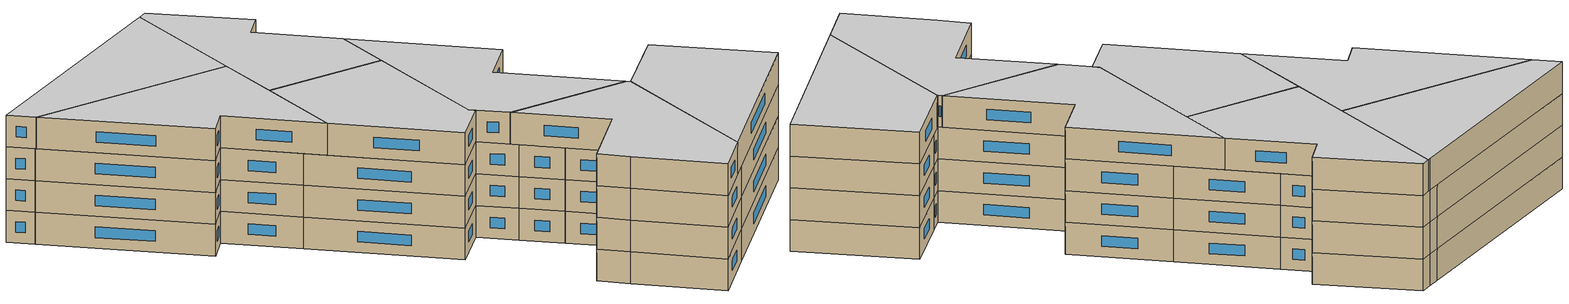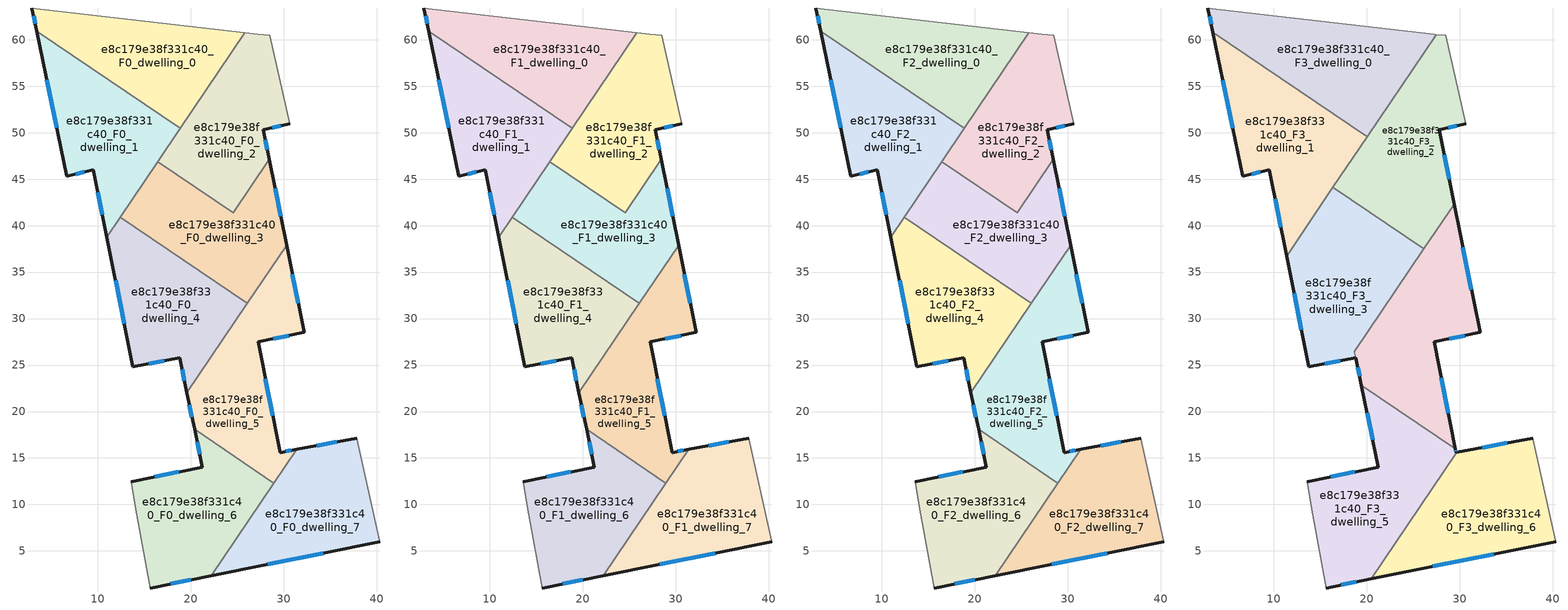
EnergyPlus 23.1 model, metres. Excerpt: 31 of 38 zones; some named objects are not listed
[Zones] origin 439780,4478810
e8c179e38f331c40_F0_dwelling_0
 floor ground (EU_floor_Construction): 25.8,60.75 18.85,50.47 3.41,60.9 2.89,63.41 z0
 wall outside (EU_wall_Construction): 2.89,63.41 3.41,60.9 z0:3
 wall to e8c179e38f331c40_F0_dwelling_1 (EU_wall_Construction): 3.41,60.9 18.85,50.47 z0:3
 wall adiabatic (EU_wall_Construction): 25.8,60.75 2.89,63.41 z0:3
 wall to e8c179e38f331c40_F0_dwelling_2 (EU_wall_Construction): 18.85,50.47 25.8,60.75 z0:3
 window (EU_Window_Construction): 3.07,62.57 3.24,61.74 z1:2
e8c179e38f331c40_F0_dwelling_1
 floor ground (EU_floor_Construction): 18.85,50.47 10.95,38.77 9.49,46 6.65,45.32 3.41,60.9 z0
 wall outside (EU_wall_Construction): 3.41,60.9 6.65,45.32 9.49,46 10.95,38.77 z0:3
 wall to e8c179e38f331c40_F0_dwelling_3 (EU_wall_Construction): 12.38,40.89 16.44,46.89 z0:3
 wall to e8c179e38f331c40_F0_dwelling_4 (EU_wall_Construction): 10.95,38.77 12.38,40.89 z0:3
 wall to e8c179e38f331c40_F0_dwelling_2 (EU_wall_Construction): 16.44,46.89 18.85,50.47 z0:3
 window (EU_Window_Construction): 7.6,45.55 8.54,45.77 / 4.5,55.69 5.57,50.53 / 9.98,43.58 10.46,41.19 z1:2
e8c179e38f331c40_F0_dwelling_2
 floor ground (EU_floor_Construction): 28.47,60.45 30.63,50.96 27.8,50.3 28.44,47.11 24.57,41.39 16.44,46.89 25.8,60.75 27.17,60.59 z0
 wall outside (EU_wall_Construction): 28.44,47.11 27.8,50.3 30.63,50.96 z0:3
 wall to e8c179e38f331c40_F0_dwelling_3 (EU_wall_Construction): 16.44,46.89 24.57,41.39 28.44,47.11 z0:3
 wall adiabatic (EU_wall_Construction): 30.63,50.96 28.47,60.45 27.17,60.59 25.8,60.75 z0:3
 window (EU_Window_Construction): 28.75,50.52 29.69,50.74 / 28.23,48.18 28.02,49.24 z1:2
e8c179e38f331c40_F0_dwelling_3
 floor ground (EU_floor_Construction): 28.44,47.11 30.29,37.9 26.06,31.65 12.38,40.89 16.44,46.89 24.57,41.39 z0
 wall outside (EU_wall_Construction): 30.29,37.9 28.44,47.11 z0:3
 wall to e8c179e38f331c40_F0_dwelling_4 (EU_wall_Construction): 12.38,40.89 26.06,31.65 z0:3
 wall to e8c179e38f331c40_F0_dwelling_5 (EU_wall_Construction): 26.06,31.65 30.29,37.9 z0:3
 window (EU_Window_Construction): 29.67,40.98 29.06,44.03 z1:2
e8c179e38f331c40_F0_dwelling_4
 floor ground (EU_floor_Construction): 26.06,31.65 19.57,22.04 18.79,25.79 13.77,24.79 10.95,38.77 12.38,40.89 z0
 wall outside (EU_wall_Construction): 10.95,38.77 13.77,24.79 18.79,25.79 19.57,22.04 z0:3
 wall to e8c179e38f331c40_F0_dwelling_5 (EU_wall_Construction): 19.57,22.04 26.06,31.65 z0:3
 window (EU_Window_Construction): 19.05,24.53 19.31,23.29 / 15.45,25.13 17.11,25.45 / 11.89,34.1 12.83,29.47 z1:2
e8c179e38f331c40_F0_dwelling_5
 floor ground (EU_floor_Construction): 30.29,37.9 32.17,28.51 27.22,27.51 29.6,15.59 31.38,15.92 28.93,12.3 20.39,18.08 19.57,22.04 z0
 wall outside (EU_wall_Construction): 19.57,22.04 20.39,18.08 / 31.38,15.92 29.6,15.59 27.22,27.51 32.17,28.51 30.29,37.9 z0:3
 wall to e8c179e38f331c40_F0_dwelling_6 (EU_wall_Construction): 20.39,18.08 28.93,12.3 z0:3
 wall to e8c179e38f331c40_F0_dwelling_7 (EU_wall_Construction): 28.93,12.3 31.38,15.92 z0:3
 window (EU_Window_Construction): 19.84,20.72 20.11,19.4 / 31.54,31.65 30.92,34.76 / 28.88,27.84 30.52,28.17 / 28.8,19.57 28.02,23.52 / 30.78,15.81 30.19,15.7 z1:2
e8c179e38f331c40_F0_dwelling_6
 floor ground (EU_floor_Construction): 28.93,12.3 22.2,2.34 15.65,1.01 14.07,9.5 13.57,12.45 21.23,14.02 20.39,18.08 z0
 wall outside (EU_wall_Construction): 20.39,18.08 21.23,14.02 13.57,12.45 / 15.65,1.01 22.2,2.34 z0:3
 wall adiabatic (EU_wall_Construction): 13.57,12.45 14.07,9.5 15.65,1.01 z0:3
 wall to e8c179e38f331c40_F0_dwelling_7 (EU_wall_Construction): 22.2,2.34 28.93,12.3 z0:3
 window (EU_Window_Construction): 18.67,13.5 16.13,12.98 / 20.67,16.72 20.95,15.38 / 17.84,1.45 20.01,1.89 z1:2
e8c179e38f331c40_F0_dwelling_7
 floor ground (EU_floor_Construction): 37.84,17.14 40.3,6 22.2,2.34 31.38,15.92 z0
 wall outside (EU_wall_Construction): 37.84,17.14 31.38,15.92 / 22.2,2.34 40.3,6 z0:3
 wall adiabatic (EU_wall_Construction): 40.3,6 37.84,17.14 z0:3
 window (EU_Window_Construction): 35.68,16.73 33.54,16.33 / 28.25,3.56 34.25,4.77 z1:2
e8c179e38f331c40_F1_dwelling_0
 floor to e8c179e38f331c40_F0_dwelling_0 (EU_floor_Construction): 25.8,60.75 18.85,50.47 3.41,60.9 2.89,63.41 z3
 wall outside (EU_wall_Construction): 2.89,63.41 3.41,60.9 z3:6
 wall to e8c179e38f331c40_F1_dwelling_1 (EU_wall_Construction): 3.41,60.9 18.85,50.47 z3:6
 wall adiabatic (EU_wall_Construction): 25.8,60.75 2.89,63.41 z3:6
 wall to e8c179e38f331c40_F1_dwelling_2 (EU_wall_Construction): 18.85,50.47 25.8,60.75 z3:6
 window (EU_Window_Construction): 3.07,62.57 3.24,61.74 z4:5
e8c179e38f331c40_F1_dwelling_1
 floor to e8c179e38f331c40_F0_dwelling_1 (EU_floor_Construction): 18.85,50.47 10.95,38.77 9.49,46 6.65,45.32 3.41,60.9 z3
 wall outside (EU_wall_Construction): 3.41,60.9 6.65,45.32 9.49,46 10.95,38.77 z3:6
 wall to e8c179e38f331c40_F1_dwelling_3 (EU_wall_Construction): 12.38,40.89 16.44,46.89 z3:6
 wall to e8c179e38f331c40_F1_dwelling_4 (EU_wall_Construction): 10.95,38.77 12.38,40.89 z3:6
 wall to e8c179e38f331c40_F1_dwelling_2 (EU_wall_Construction): 16.44,46.89 18.85,50.47 z3:6
 window (EU_Window_Construction): 7.6,45.55 8.54,45.77 / 4.5,55.69 5.57,50.53 / 9.98,43.58 10.46,41.19 z4:5
e8c179e38f331c40_F1_dwelling_2
 floor to e8c179e38f331c40_F0_dwelling_2 (EU_floor_Construction): 28.47,60.45 30.63,50.96 27.8,50.3 28.44,47.11 24.57,41.39 16.44,46.89 25.8,60.75 27.17,60.59 z3
 wall outside (EU_wall_Construction): 28.44,47.11 27.8,50.3 30.63,50.96 z3:6
 wall to e8c179e38f331c40_F1_dwelling_3 (EU_wall_Construction): 16.44,46.89 24.57,41.39 28.44,47.11 z3:6
 wall adiabatic (EU_wall_Construction): 30.63,50.96 28.47,60.45 27.17,60.59 25.8,60.75 z3:6
 window (EU_Window_Construction): 28.75,50.52 29.69,50.74 / 28.23,48.18 28.02,49.24 z4:5
e8c179e38f331c40_F1_dwelling_3
 floor to e8c179e38f331c40_F0_dwelling_3 (EU_floor_Construction): 28.44,47.11 30.29,37.9 26.06,31.65 12.38,40.89 16.44,46.89 24.57,41.39 z3
 wall outside (EU_wall_Construction): 30.29,37.9 28.44,47.11 z3:6
 wall to e8c179e38f331c40_F1_dwelling_4 (EU_wall_Construction): 12.38,40.89 26.06,31.65 z3:6
 wall to e8c179e38f331c40_F1_dwelling_5 (EU_wall_Construction): 26.06,31.65 30.29,37.9 z3:6
 window (EU_Window_Construction): 29.67,40.98 29.06,44.03 z4:5
e8c179e38f331c40_F1_dwelling_4
 floor to e8c179e38f331c40_F0_dwelling_4 (EU_floor_Construction): 26.06,31.65 19.57,22.04 18.79,25.79 13.77,24.79 10.95,38.77 12.38,40.89 z3
 wall outside (EU_wall_Construction): 10.95,38.77 13.77,24.79 18.79,25.79 19.57,22.04 z3:6
 wall to e8c179e38f331c40_F1_dwelling_5 (EU_wall_Construction): 19.57,22.04 26.06,31.65 z3:6
 window (EU_Window_Construction): 19.05,24.53 19.31,23.29 / 15.45,25.13 17.11,25.45 / 11.89,34.1 12.83,29.47 z4:5
e8c179e38f331c40_F1_dwelling_5
 floor to e8c179e38f331c40_F0_dwelling_5 (EU_floor_Construction): 30.29,37.9 32.17,28.51 27.22,27.51 29.6,15.59 31.38,15.92 28.93,12.3 20.39,18.08 19.57,22.04 z3
 wall outside (EU_wall_Construction): 19.57,22.04 20.39,18.08 / 31.38,15.92 29.6,15.59 27.22,27.51 32.17,28.51 30.29,37.9 z3:6
 wall to e8c179e38f331c40_F1_dwelling_6 (EU_wall_Construction): 20.39,18.08 28.93,12.3 z3:6
 wall to e8c179e38f331c40_F1_dwelling_7 (EU_wall_Construction): 28.93,12.3 31.38,15.92 z3:6
 window (EU_Window_Construction): 19.84,20.72 20.11,19.4 / 31.54,31.65 30.92,34.76 / 28.88,27.84 30.52,28.17 / 28.8,19.57 28.02,23.52 / 30.78,15.81 30.19,15.7 z4:5
e8c179e38f331c40_F1_dwelling_6
 floor to e8c179e38f331c40_F0_dwelling_6 (EU_floor_Construction): 28.93,12.3 22.2,2.34 15.65,1.01 14.07,9.5 13.57,12.45 21.23,14.02 20.39,18.08 z3
 wall outside (EU_wall_Construction): 20.39,18.08 21.23,14.02 13.57,12.45 / 15.65,1.01 22.2,2.34 z3:6
 wall adiabatic (EU_wall_Construction): 13.57,12.45 14.07,9.5 15.65,1.01 z3:6
 wall to e8c179e38f331c40_F1_dwelling_7 (EU_wall_Construction): 22.2,2.34 28.93,12.3 z3:6
 window (EU_Window_Construction): 18.67,13.5 16.13,12.98 / 20.67,16.72 20.95,15.38 / 17.84,1.45 20.01,1.89 z4:5
e8c179e38f331c40_F1_dwelling_7
 floor to e8c179e38f331c40_F0_dwelling_7 (EU_floor_Construction): 37.84,17.14 40.3,6 22.2,2.34 31.38,15.92 z3
 wall outside (EU_wall_Construction): 37.84,17.14 31.38,15.92 / 22.2,2.34 40.3,6 z3:6
 wall adiabatic (EU_wall_Construction): 40.3,6 37.84,17.14 z3:6
 window (EU_Window_Construction): 35.68,16.73 33.54,16.33 / 28.25,3.56 34.25,4.77 z4:5
e8c179e38f331c40_F2_dwelling_0
 floor to e8c179e38f331c40_F1_dwelling_0 (EU_floor_Construction): 25.8,60.75 18.85,50.47 3.41,60.9 2.89,63.41 z6
 wall outside (EU_wall_Construction): 2.89,63.41 3.41,60.9 z6:9
 wall to e8c179e38f331c40_F2_dwelling_1 (EU_wall_Construction): 3.41,60.9 18.85,50.47 z6:9
 wall adiabatic (EU_wall_Construction): 25.8,60.75 2.89,63.41 z6:9
 wall to e8c179e38f331c40_F2_dwelling_2 (EU_wall_Construction): 18.85,50.47 25.8,60.75 z6:9
 window (EU_Window_Construction): 3.07,62.57 3.24,61.74 z7:8
e8c179e38f331c40_F2_dwelling_1
 floor to e8c179e38f331c40_F1_dwelling_1 (EU_floor_Construction): 18.85,50.47 10.95,38.77 9.49,46 6.65,45.32 3.41,60.9 z6
 wall outside (EU_wall_Construction): 3.41,60.9 6.65,45.32 9.49,46 10.95,38.77 z6:9
 wall to e8c179e38f331c40_F2_dwelling_3 (EU_wall_Construction): 12.38,40.89 16.44,46.89 z6:9
 wall to e8c179e38f331c40_F2_dwelling_4 (EU_wall_Construction): 10.95,38.77 12.38,40.89 z6:9
 wall to e8c179e38f331c40_F2_dwelling_2 (EU_wall_Construction): 16.44,46.89 18.85,50.47 z6:9
 window (EU_Window_Construction): 7.6,45.55 8.54,45.77 / 4.5,55.69 5.57,50.53 / 9.98,43.58 10.46,41.19 z7:8
e8c179e38f331c40_F2_dwelling_2
 floor to e8c179e38f331c40_F1_dwelling_2 (EU_floor_Construction): 28.47,60.45 30.63,50.96 27.8,50.3 28.44,47.11 24.57,41.39 16.44,46.89 25.8,60.75 27.17,60.59 z6
 wall outside (EU_wall_Construction): 28.44,47.11 27.8,50.3 30.63,50.96 z6:9
 wall to e8c179e38f331c40_F2_dwelling_3 (EU_wall_Construction): 16.44,46.89 24.57,41.39 28.44,47.11 z6:9
 wall adiabatic (EU_wall_Construction): 30.63,50.96 28.47,60.45 27.17,60.59 25.8,60.75 z6:9
 window (EU_Window_Construction): 28.75,50.52 29.69,50.74 / 28.23,48.18 28.02,49.24 z7:8
e8c179e38f331c40_F2_dwelling_3
 floor to e8c179e38f331c40_F1_dwelling_3 (EU_floor_Construction): 28.44,47.11 30.29,37.9 26.06,31.65 12.38,40.89 16.44,46.89 24.57,41.39 z6
 wall outside (EU_wall_Construction): 30.29,37.9 28.44,47.11 z6:9
 wall to e8c179e38f331c40_F2_dwelling_4 (EU_wall_Construction): 12.38,40.89 26.06,31.65 z6:9
 wall to e8c179e38f331c40_F2_dwelling_5 (EU_wall_Construction): 26.06,31.65 30.29,37.9 z6:9
 window (EU_Window_Construction): 29.67,40.98 29.06,44.03 z7:8
e8c179e38f331c40_F2_dwelling_4
 floor to e8c179e38f331c40_F1_dwelling_4 (EU_floor_Construction): 26.06,31.65 19.57,22.04 18.79,25.79 13.77,24.79 10.95,38.77 12.38,40.89 z6
 wall outside (EU_wall_Construction): 10.95,38.77 13.77,24.79 18.79,25.79 19.57,22.04 z6:9
 wall to e8c179e38f331c40_F2_dwelling_5 (EU_wall_Construction): 19.57,22.04 26.06,31.65 z6:9
 window (EU_Window_Construction): 19.05,24.53 19.31,23.29 / 15.45,25.13 17.11,25.45 / 11.89,34.1 12.83,29.47 z7:8
e8c179e38f331c40_F2_dwelling_5
 floor to e8c179e38f331c40_F1_dwelling_5 (EU_floor_Construction): 30.29,37.9 32.17,28.51 27.22,27.51 29.6,15.59 31.38,15.92 28.93,12.3 20.39,18.08 19.57,22.04 z6
 wall outside (EU_wall_Construction): 19.57,22.04 20.39,18.08 / 31.38,15.92 29.6,15.59 27.22,27.51 32.17,28.51 30.29,37.9 z6:9
 wall to e8c179e38f331c40_F2_dwelling_6 (EU_wall_Construction): 20.39,18.08 28.93,12.3 z6:9
 wall to e8c179e38f331c40_F2_dwelling_7 (EU_wall_Construction): 28.93,12.3 31.38,15.92 z6:9
 window (EU_Window_Construction): 19.84,20.72 20.11,19.4 / 31.54,31.65 30.92,34.76 / 28.88,27.84 30.52,28.17 / 28.8,19.57 28.02,23.52 / 30.78,15.81 30.19,15.7 z7:8
e8c179e38f331c40_F2_dwelling_6
 floor to e8c179e38f331c40_F1_dwelling_6 (EU_floor_Construction): 28.93,12.3 22.2,2.34 15.65,1.01 14.07,9.5 13.57,12.45 21.23,14.02 20.39,18.08 z6
 wall outside (EU_wall_Construction): 20.39,18.08 21.23,14.02 13.57,12.45 / 15.65,1.01 22.2,2.34 z6:9
 wall adiabatic (EU_wall_Construction): 13.57,12.45 14.07,9.5 15.65,1.01 z6:9
 wall to e8c179e38f331c40_F2_dwelling_7 (EU_wall_Construction): 22.2,2.34 28.93,12.3 z6:9
 window (EU_Window_Construction): 18.67,13.5 16.13,12.98 / 20.67,16.72 20.95,15.38 / 17.84,1.45 20.01,1.89 z7:8
e8c179e38f331c40_F2_dwelling_7
 floor to e8c179e38f331c40_F1_dwelling_7 (EU_floor_Construction): 37.84,17.14 40.3,6 22.2,2.34 31.38,15.92 z6
 wall outside (EU_wall_Construction): 37.84,17.14 31.38,15.92 / 22.2,2.34 40.3,6 z6:9
 wall adiabatic (EU_wall_Construction): 40.3,6 37.84,17.14 z6:9
 window (EU_Window_Construction): 35.68,16.73 33.54,16.33 / 28.25,3.56 34.25,4.77 z7:8
e8c179e38f331c40_F3_dwelling_0
 floor to e8c179e38f331c40_F2_dwelling_0 (EU_floor_Construction): 25.8,60.75 18.85,50.47 3.42,60.9 2.89,63.41 z9
 floor to e8c179e38f331c40_F2_dwelling_2 (EU_floor_Construction): 27.47,60.56 20.04,49.57 18.81,50.4 25.8,60.75 27.17,60.59 z9
 floor to e8c179e38f331c40_F2_dwelling_1 (EU_floor_Construction): 18.85,50.47 18.81,50.4 3.44,60.79 3.42,60.9 z9
 wall outside (EU_wall_Construction): 2.89,63.41 3.44,60.79 z9:12
 wall adiabatic (EU_wall_Construction): 27.47,60.56 27.17,60.59 2.89,63.41 z9:12
 wall to e8c179e38f331c40_F3_dwelling_1 (EU_wall_Construction): 3.44,60.79 20.04,49.57 z9:12
 wall to e8c179e38f331c40_F3_dwelling_2 (EU_wall_Construction): 20.04,49.57 27.47,60.56 z9:12
 window (EU_Window_Construction): 3.08,62.54 3.26,61.67 z10:11
 ceiling to e8c179e38f331c40_F4_dwelling_0 (EU_floor_Construction): 20.04,49.57 27.47,60.56 27.17,60.59 2.89,63.41 3.44,60.79 z12
e8c179e38f331c40_F3_dwelling_1
 floor to e8c179e38f331c40_F2_dwelling_1 (EU_floor_Construction): 18.81,50.4 10.95,38.77 9.49,46 6.65,45.32 3.44,60.79 z9
 floor to e8c179e38f331c40_F2_dwelling_3 (EU_floor_Construction): 17.67,46.06 13.61,40.06 12.38,40.89 16.44,46.89 z9
 floor to e8c179e38f331c40_F2_dwelling_2 (EU_floor_Construction): 20.04,49.57 17.67,46.06 16.44,46.89 18.81,50.4 z9
 floor to e8c179e38f331c40_F2_dwelling_4 (EU_floor_Construction): 13.61,40.06 11.36,36.73 10.95,38.77 12.38,40.89 z9
 wall outside (EU_wall_Construction): 3.44,60.79 6.65,45.32 9.49,46 11.36,36.73 z9:12
 wall to e8c179e38f331c40_F3_dwelling_3 (EU_wall_Construction): 11.36,36.73 16.35,44.11 z9:12
 wall to e8c179e38f331c40_F3_dwelling_2 (EU_wall_Construction): 16.35,44.11 20.04,49.57 z9:12
 window (EU_Window_Construction): 10.12,42.9 10.74,39.83 / 7.6,45.55 8.54,45.77 / 4.51,55.62 5.58,50.49 z10:11
 ceiling to e8c179e38f331c40_F4_dwelling_1 (EU_floor_Construction): 11.36,36.73 20.04,49.57 3.44,60.79 6.65,45.32 9.49,46 z12
e8c179e38f331c40_F3_dwelling_2
 floor to e8c179e38f331c40_F2_dwelling_2 (EU_floor_Construction): 28.47,60.45 30.63,50.96 27.8,50.3 28.44,47.11 24.57,41.39 17.67,46.06 27.47,60.56 z9
 floor to e8c179e38f331c40_F2_dwelling_3 (EU_floor_Construction): 28.44,47.11 29.4,42.31 26.14,37.49 16.35,44.11 17.67,46.06 24.57,41.39 z9
 wall outside (EU_wall_Construction): 29.4,42.31 27.8,50.3 30.63,50.96 z9:12
 wall adiabatic (EU_wall_Construction): 30.63,50.96 28.47,60.45 27.47,60.56 z9:12
 wall to e8c179e38f331c40_F3_dwelling_3 (EU_wall_Construction): 16.35,44.11 26.14,37.49 z9:12
 wall to e8c179e38f331c40_F3_dwelling_4 (EU_wall_Construction): 26.14,37.49 29.4,42.31 z9:12
 window (EU_Window_Construction): 28.75,50.52 29.69,50.74 / 28.87,44.98 28.34,47.63 z10:11
 ceiling to e8c179e38f331c40_F4_dwelling_2 (EU_floor_Construction): 26.14,37.49 29.4,42.31 27.8,50.3 30.63,50.96 28.47,60.45 27.47,60.56 16.35,44.11 z12
e8c179e38f331c40_F3_dwelling_3
 floor to e8c179e38f331c40_F2_dwelling_3 (EU_floor_Construction): 26.14,37.49 23.41,33.44 13.61,40.06 16.35,44.11 z9
 floor to e8c179e38f331c40_F2_dwelling_4 (EU_floor_Construction): 23.41,33.44 18.66,26.42 18.79,25.79 13.77,24.79 11.36,36.73 13.61,40.06 z9
 wall outside (EU_wall_Construction): 11.36,36.73 13.77,24.79 18.79,25.79 z9:12
 wall to e8c179e38f331c40_F3_dwelling_4 (EU_wall_Construction): 18.79,25.79 18.66,26.42 26.14,37.49 z9:12
 window (EU_Window_Construction): 12.17,32.74 12.96,28.78 / 15.45,25.13 17.11,25.45 z10:11
 ceiling to e8c179e38f331c40_F4_dwelling_3 (EU_floor_Construction): 18.79,25.79 18.66,26.42 26.14,37.49 16.35,44.11 11.36,36.73 13.77,24.79 z12
e8c179e38f331c40_F3_dwelling_4
 floor to e8c179e38f331c40_F2_dwelling_4 (EU_floor_Construction): 26.06,31.65 19.88,22.5 19.41,22.81 18.66,26.42 23.41,33.44 z9
 floor to e8c179e38f331c40_F2_dwelling_5 (EU_floor_Construction): 30.29,37.9 32.17,28.51 27.22,27.51 29.52,15.98 19.88,22.5 z9
 floor to e8c179e38f331c40_F2_dwelling_3 (EU_floor_Construction): 29.4,42.31 30.29,37.9 26.06,31.65 23.41,33.44 z9
 wall outside (EU_wall_Construction): 29.52,15.98 27.22,27.51 32.17,28.51 29.4,42.31 / 18.8,25.78 19.41,22.81 z9:12
 wall to e8c179e38f331c40_F3_dwelling_5 (EU_wall_Construction): 19.41,22.81 29.52,15.98 z9:12
 window (EU_Window_Construction): 31.25,33.12 30.33,37.7 / 28.88,27.84 30.52,28.17 / 28.75,19.83 27.99,23.65 / 19,24.79 19.2,23.8 z10:11
 ceiling to e8c179e38f331c40_F4_dwelling_4 (EU_floor_Construction): 29.52,15.98 27.22,27.51 32.17,28.51 29.4,42.31 18.66,26.42 19.41,22.81 z12
e8c179e38f331c40_F3_dwelling_5
 floor to e8c179e38f331c40_F2_dwelling_5 (EU_floor_Construction): 29.52,15.98 29.6,15.59 29.65,15.59 27.9,13 20.39,18.08 19.57,22.04 19.88,22.5 z9
 floor to e8c179e38f331c40_F2_dwelling_6 (EU_floor_Construction): 27.9,13 20.45,1.98 15.65,1.01 14.07,9.5 13.57,12.45 21.23,14.02 20.39,18.08 z9
 floor to e8c179e38f331c40_F2_dwelling_4 (EU_floor_Construction): 19.88,22.5 19.57,22.04 19.41,22.81 z9
 wall outside (EU_wall_Construction): 29.65,15.59 29.6,15.59 29.52,15.98 / 15.65,1.01 20.45,1.98 / 19.41,22.81 21.23,14.02 13.57,12.45 z9:12
 wall to e8c179e38f331c40_F3_dwelling_6 (EU_wall_Construction): 20.45,1.98 29.65,15.59 z9:12
 wall adiabatic (EU_wall_Construction): 13.57,12.45 14.07,9.5 15.65,1.01 z9:12
 window (EU_Window_Construction): 29.57,15.72 29.55,15.85 / 17.25,1.34 18.84,1.66 / 18.67,13.5 16.13,12.98 / 20.02,19.87 20.62,16.96 z10:11
 ceiling to e8c179e38f331c40_F4_dwelling_5 (EU_floor_Construction): 20.45,1.98 29.65,15.59 29.6,15.59 29.52,15.98 19.41,22.81 21.23,14.02 13.57,12.45 14.07,9.5 15.65,1.01 z12
e8c179e38f331c40_F3_dwelling_6
 floor to e8c179e38f331c40_F2_dwelling_6 (EU_floor_Construction): 28.93,12.3 22.2,2.34 20.45,1.98 27.9,13 z9
 floor to e8c179e38f331c40_F2_dwelling_7 (EU_floor_Construction): 37.84,17.14 40.3,6 22.2,2.34 31.38,15.92 z9
 floor to e8c179e38f331c40_F2_dwelling_5 (EU_floor_Construction): 31.38,15.92 28.93,12.3 27.9,13 29.65,15.59 z9
 wall outside (EU_wall_Construction): 37.84,17.14 29.65,15.59 / 20.45,1.98 40.3,6 z9:12
 wall adiabatic (EU_wall_Construction): 40.3,6 37.84,17.14 z9:12
 window (EU_Window_Construction): 35.1,16.62 32.39,16.11 / 27.08,3.33 33.66,4.66 z10:11
 ceiling to e8c179e38f331c40_F4_dwelling_6 (EU_floor_Construction): 40.3,6 37.84,17.14 29.65,15.59 20.45,1.98 z12
[Building]
EU S2 Campaign: North Axis=0; Terrain=City; Solar Distribution=FullExterior
[Site:Location]
Madrid: Latitude=40.5; Longitude=-3.5; Time Zone=1; Elevation=609
[SizingPeriod:WeatherFileDays]
AnnualSizingPeriod: Begin Month=1; Begin Day of Month=1; End Month=12; End Day of Month=31; Day of Week for Start Day=Monday; Use Weather File Daylight Saving Period=No; Use Weather File Rain and Snow Indicators=No
[MATERIAL]
EU_InternalMass_Material: Roughness=MediumRough; Thickness=0.1; Conductivity=1; Density=1800; Specific Heat=900; Thermal Absorptance=0.9; Solar Absorptance=0.7; Visible Absorptance=0.7
[MATERIAL:NOMASS] Roughness=MediumRough; Thermal Absorptance=0.9; Solar Absorptance=0.7; Visible Absorptance=0.7
Name | Thermal Resistance
EU_wall_NoMass | 0.459673
EU_floor_NoMass | 0.788942
[WINDOWMATERIAL:SIMPLEGLAZINGSYSTEM]
EU_Window_SimpleGlazing: UFactor=4.26103; Solar Heat Gain Coefficient=0.85; Visible Transmittance=0.85
[CONSTRUCTION]
EU_wall_Construction: EU_wall_NoMass
EU_floor_Construction: EU_floor_NoMass
EU_InternalMass_Construction: EU_InternalMass_Material
EU_Window_Construction: EU_Window_SimpleGlazing
[ZONE] Type=1; Multiplier=1; Ceiling Height=autocalculate; Floor Area=autocalculate; Part of Total Floor Area=Yes
Name | Volume
e8c179e38f331c40_F0_dwelling_0; e8c179e38f331c40_F1_dwelling_0; e8c179e38f331c40_F2_dwelling_0 | 431.046
e8c179e38f331c40_F3_dwelling_0 | 492.571
e8c179e38f331c40_F0_dwelling_1; e8c179e38f331c40_F1_dwelling_1; e8c179e38f331c40_F2_dwelling_1 | 430.988
e8c179e38f331c40_F3_dwelling_1 | 492.543
e8c179e38f331c40_F0_dwelling_2; e8c179e38f331c40_F1_dwelling_2; e8c179e38f331c40_F2_dwelling_2 | 430.997
e8c179e38f331c40_F3_dwelling_2 | 492.549
e8c179e38f331c40_F0_dwelling_3; e8c179e38f331c40_F1_dwelling_3; e8c179e38f331c40_F2_dwelling_3; e8c179e38f331c40_F0_dwelling_7; e8c179e38f331c40_F1_dwelling_7; e8c179e38f331c40_F2_dwelling_7 | 430.975
e8c179e38f331c40_F3_dwelling_3 | 493.211
e8c179e38f331c40_F0_dwelling_4; e8c179e38f331c40_F1_dwelling_4; e8c179e38f331c40_F2_dwelling_4 | 431.017
e8c179e38f331c40_F3_dwelling_4 | 491.951
e8c179e38f331c40_F0_dwelling_5; e8c179e38f331c40_F1_dwelling_5; e8c179e38f331c40_F2_dwelling_5 | 430.977
e8c179e38f331c40_F3_dwelling_5 | 492.572
e8c179e38f331c40_F0_dwelling_6; e8c179e38f331c40_F1_dwelling_6; e8c179e38f331c40_F2_dwelling_6 | 431.001
e8c179e38f331c40_F3_dwelling_6 | 492.578
[INTERNALMASS] Construction=EU_InternalMass_Construction
Name | Zone or ZoneList | Surface Area
e8c179e38f331c40_F0_dwelling_0_EU_InternalMass | e8c179e38f331c40_F0_dwelling_0 | 143.681
e8c179e38f331c40_F0_dwelling_1_EU_InternalMass | e8c179e38f331c40_F0_dwelling_1 | 143.663
e8c179e38f331c40_F0_dwelling_2_EU_InternalMass | e8c179e38f331c40_F0_dwelling_2 | 143.667
e8c179e38f331c40_F0_dwelling_3_EU_InternalMass | e8c179e38f331c40_F0_dwelling_3 | 143.659
e8c179e38f331c40_F0_dwelling_4_EU_InternalMass | e8c179e38f331c40_F0_dwelling_4 | 143.674
e8c179e38f331c40_F0_dwelling_5_EU_InternalMass | e8c179e38f331c40_F0_dwelling_5 | 143.655
e8c179e38f331c40_F0_dwelling_6_EU_InternalMass | e8c179e38f331c40_F0_dwelling_6 | 143.667
e8c179e38f331c40_F0_dwelling_7_EU_InternalMass | e8c179e38f331c40_F0_dwelling_7 | 143.658
e8c179e38f331c40_F1_dwelling_0_EU_InternalMass | e8c179e38f331c40_F1_dwelling_0 | 143.681
e8c179e38f331c40_F1_dwelling_1_EU_InternalMass | e8c179e38f331c40_F1_dwelling_1 | 143.663
e8c179e38f331c40_F1_dwelling_2_EU_InternalMass | e8c179e38f331c40_F1_dwelling_2 | 143.667
e8c179e38f331c40_F1_dwelling_3_EU_InternalMass | e8c179e38f331c40_F1_dwelling_3 | 143.659
e8c179e38f331c40_F1_dwelling_4_EU_InternalMass | e8c179e38f331c40_F1_dwelling_4 | 143.674
e8c179e38f331c40_F1_dwelling_5_EU_InternalMass | e8c179e38f331c40_F1_dwelling_5 | 143.655
e8c179e38f331c40_F1_dwelling_6_EU_InternalMass | e8c179e38f331c40_F1_dwelling_6 | 143.667
e8c179e38f331c40_F1_dwelling_7_EU_InternalMass | e8c179e38f331c40_F1_dwelling_7 | 143.658
e8c179e38f331c40_F2_dwelling_0_EU_InternalMass | e8c179e38f331c40_F2_dwelling_0 | 143.681
e8c179e38f331c40_F2_dwelling_1_EU_InternalMass | e8c179e38f331c40_F2_dwelling_1 | 143.663
e8c179e38f331c40_F2_dwelling_2_EU_InternalMass | e8c179e38f331c40_F2_dwelling_2 | 143.667
e8c179e38f331c40_F2_dwelling_3_EU_InternalMass | e8c179e38f331c40_F2_dwelling_3 | 143.659
e8c179e38f331c40_F2_dwelling_4_EU_InternalMass | e8c179e38f331c40_F2_dwelling_4 | 143.674
e8c179e38f331c40_F2_dwelling_5_EU_InternalMass | e8c179e38f331c40_F2_dwelling_5 | 143.655
e8c179e38f331c40_F2_dwelling_6_EU_InternalMass | e8c179e38f331c40_F2_dwelling_6 | 143.667
e8c179e38f331c40_F2_dwelling_7_EU_InternalMass | e8c179e38f331c40_F2_dwelling_7 | 143.658
e8c179e38f331c40_F3_dwelling_0_EU_InternalMass | e8c179e38f331c40_F3_dwelling_0 | 164.194
e8c179e38f331c40_F3_dwelling_1_EU_InternalMass | e8c179e38f331c40_F3_dwelling_1 | 164.182
e8c179e38f331c40_F3_dwelling_2_EU_InternalMass | e8c179e38f331c40_F3_dwelling_2 | 164.183
e8c179e38f331c40_F3_dwelling_3_EU_InternalMass | e8c179e38f331c40_F3_dwelling_3 | 164.403
e8c179e38f331c40_F3_dwelling_4_EU_InternalMass | e8c179e38f331c40_F3_dwelling_4 | 163.98
e8c179e38f331c40_F3_dwelling_5_EU_InternalMass | e8c179e38f331c40_F3_dwelling_5 | 164.19
e8c179e38f331c40_F3_dwelling_6_EU_InternalMass | e8c179e38f331c40_F3_dwelling_6 | 164.193
[OTHEREQUIPMENT] Fuel Type=Electricity; Design Level Calculation Method=Watts/Area; Power per Zone Floor Area=1; Fraction Latent=0; Fraction Radiant=0; Fraction Lost=0; Carbon Dioxide Generation Rate=0; EndUse Subcategory=EU_Step8_InternalGains
Name | Zone or ZoneList or Space or SpaceList | Schedule
EU_Step8_InternalGain_e8c179e38f331c40_F0_dwelling_0_f000 | e8c179e38f331c40_F0_dwelling_0 | EU_Step8_GainSchedule_e8c179e38f331c40_F0_dwelling_0_f000
EU_Step8_InternalGain_e8c179e38f331c40_F0_dwelling_1_f000 | e8c179e38f331c40_F0_dwelling_1 | EU_Step8_GainSchedule_e8c179e38f331c40_F0_dwelling_1_f000
EU_Step8_InternalGain_e8c179e38f331c40_F0_dwelling_2_f000 | e8c179e38f331c40_F0_dwelling_2 | EU_Step8_GainSchedule_e8c179e38f331c40_F0_dwelling_2_f000
EU_Step8_InternalGain_e8c179e38f331c40_F0_dwelling_3_f000 | e8c179e38f331c40_F0_dwelling_3 | EU_Step8_GainSchedule_e8c179e38f331c40_F0_dwelling_3_f000
EU_Step8_InternalGain_e8c179e38f331c40_F0_dwelling_4_f000 | e8c179e38f331c40_F0_dwelling_4 | EU_Step8_GainSchedule_e8c179e38f331c40_F0_dwelling_4_f000
EU_Step8_InternalGain_e8c179e38f331c40_F0_dwelling_5_f000 | e8c179e38f331c40_F0_dwelling_5 | EU_Step8_GainSchedule_e8c179e38f331c40_F0_dwelling_5_f000
EU_Step8_InternalGain_e8c179e38f331c40_F0_dwelling_6_f000 | e8c179e38f331c40_F0_dwelling_6 | EU_Step8_GainSchedule_e8c179e38f331c40_F0_dwelling_6_f000
EU_Step8_InternalGain_e8c179e38f331c40_F0_dwelling_7_f000 | e8c179e38f331c40_F0_dwelling_7 | EU_Step8_GainSchedule_e8c179e38f331c40_F0_dwelling_7_f000
EU_Step8_InternalGain_e8c179e38f331c40_F1_dwelling_0_f000 | e8c179e38f331c40_F1_dwelling_0 | EU_Step8_GainSchedule_e8c179e38f331c40_F1_dwelling_0_f000
EU_Step8_InternalGain_e8c179e38f331c40_F1_dwelling_1_f000 | e8c179e38f331c40_F1_dwelling_1 | EU_Step8_GainSchedule_e8c179e38f331c40_F1_dwelling_1_f000
EU_Step8_InternalGain_e8c179e38f331c40_F1_dwelling_2_f000 | e8c179e38f331c40_F1_dwelling_2 | EU_Step8_GainSchedule_e8c179e38f331c40_F1_dwelling_2_f000
EU_Step8_InternalGain_e8c179e38f331c40_F1_dwelling_3_f000 | e8c179e38f331c40_F1_dwelling_3 | EU_Step8_GainSchedule_e8c179e38f331c40_F1_dwelling_3_f000
EU_Step8_InternalGain_e8c179e38f331c40_F1_dwelling_4_f000 | e8c179e38f331c40_F1_dwelling_4 | EU_Step8_GainSchedule_e8c179e38f331c40_F1_dwelling_4_f000
EU_Step8_InternalGain_e8c179e38f331c40_F1_dwelling_5_f000 | e8c179e38f331c40_F1_dwelling_5 | EU_Step8_GainSchedule_e8c179e38f331c40_F1_dwelling_5_f000
EU_Step8_InternalGain_e8c179e38f331c40_F1_dwelling_6_f000 | e8c179e38f331c40_F1_dwelling_6 | EU_Step8_GainSchedule_e8c179e38f331c40_F1_dwelling_6_f000
EU_Step8_InternalGain_e8c179e38f331c40_F1_dwelling_7_f000 | e8c179e38f331c40_F1_dwelling_7 | EU_Step8_GainSchedule_e8c179e38f331c40_F1_dwelling_7_f000
EU_Step8_InternalGain_e8c179e38f331c40_F2_dwelling_0_f000 | e8c179e38f331c40_F2_dwelling_0 | EU_Step8_GainSchedule_e8c179e38f331c40_F2_dwelling_0_f000
EU_Step8_InternalGain_e8c179e38f331c40_F2_dwelling_1_f000 | e8c179e38f331c40_F2_dwelling_1 | EU_Step8_GainSchedule_e8c179e38f331c40_F2_dwelling_1_f000
EU_Step8_InternalGain_e8c179e38f331c40_F2_dwelling_2_f000 | e8c179e38f331c40_F2_dwelling_2 | EU_Step8_GainSchedule_e8c179e38f331c40_F2_dwelling_2_f000
EU_Step8_InternalGain_e8c179e38f331c40_F2_dwelling_3_f000 | e8c179e38f331c40_F2_dwelling_3 | EU_Step8_GainSchedule_e8c179e38f331c40_F2_dwelling_3_f000
EU_Step8_InternalGain_e8c179e38f331c40_F2_dwelling_4_f000 | e8c179e38f331c40_F2_dwelling_4 | EU_Step8_GainSchedule_e8c179e38f331c40_F2_dwelling_4_f000
EU_Step8_InternalGain_e8c179e38f331c40_F2_dwelling_5_f000 | e8c179e38f331c40_F2_dwelling_5 | EU_Step8_GainSchedule_e8c179e38f331c40_F2_dwelling_5_f000
EU_Step8_InternalGain_e8c179e38f331c40_F2_dwelling_6_f000 | e8c179e38f331c40_F2_dwelling_6 | EU_Step8_GainSchedule_e8c179e38f331c40_F2_dwelling_6_f000
EU_Step8_InternalGain_e8c179e38f331c40_F2_dwelling_7_f000 | e8c179e38f331c40_F2_dwelling_7 | EU_Step8_GainSchedule_e8c179e38f331c40_F2_dwelling_7_f000
EU_Step8_InternalGain_e8c179e38f331c40_F3_dwelling_0_f000 | e8c179e38f331c40_F3_dwelling_0 | EU_Step8_GainSchedule_e8c179e38f331c40_F3_dwelling_0_f000
EU_Step8_InternalGain_e8c179e38f331c40_F3_dwelling_1_f000 | e8c179e38f331c40_F3_dwelling_1 | EU_Step8_GainSchedule_e8c179e38f331c40_F3_dwelling_1_f000
EU_Step8_InternalGain_e8c179e38f331c40_F3_dwelling_2_f000 | e8c179e38f331c40_F3_dwelling_2 | EU_Step8_GainSchedule_e8c179e38f331c40_F3_dwelling_2_f000
EU_Step8_InternalGain_e8c179e38f331c40_F3_dwelling_3_f000 | e8c179e38f331c40_F3_dwelling_3 | EU_Step8_GainSchedule_e8c179e38f331c40_F3_dwelling_3_f000
EU_Step8_InternalGain_e8c179e38f331c40_F3_dwelling_4_f000 | e8c179e38f331c40_F3_dwelling_4 | EU_Step8_GainSchedule_e8c179e38f331c40_F3_dwelling_4_f000
EU_Step8_InternalGain_e8c179e38f331c40_F3_dwelling_5_f000 | e8c179e38f331c40_F3_dwelling_5 | EU_Step8_GainSchedule_e8c179e38f331c40_F3_dwelling_5_f000
EU_Step8_InternalGain_e8c179e38f331c40_F3_dwelling_6_f000 | e8c179e38f331c40_F3_dwelling_6 | EU_Step8_GainSchedule_e8c179e38f331c40_F3_dwelling_6_f000
[ZONEVENTILATION:DESIGNFLOWRATE] Schedule=EU_AlwaysOn; Design Flow Rate Calculation Method=AirChanges/Hour; Air Changes per Hour=0.719161; Ventilation Type=Natural; Fan Pressure Rise=0; Fan Total Efficiency=1; Constant Term Coefficient=1; Temperature Term Coefficient=0; Velocity Term Coefficient=0; Velocity Squared Term Coefficient=0; Minimum Indoor Temperature=-100; Maximum Indoor Temperature=100; Delta Temperature=-100; Minimum Outdoor Temperature=-100; Maximum Outdoor Temperature=100; Maximum Wind Speed=40
Name | Zone or ZoneList or Space or SpaceList
EU_ConstantAir_e8c179e38f331c40_F0_dwelling_0 | e8c179e38f331c40_F0_dwelling_0
EU_ConstantAir_e8c179e38f331c40_F0_dwelling_1 | e8c179e38f331c40_F0_dwelling_1
EU_ConstantAir_e8c179e38f331c40_F0_dwelling_2 | e8c179e38f331c40_F0_dwelling_2
EU_ConstantAir_e8c179e38f331c40_F0_dwelling_3 | e8c179e38f331c40_F0_dwelling_3
EU_ConstantAir_e8c179e38f331c40_F0_dwelling_4 | e8c179e38f331c40_F0_dwelling_4
EU_ConstantAir_e8c179e38f331c40_F0_dwelling_5 | e8c179e38f331c40_F0_dwelling_5
EU_ConstantAir_e8c179e38f331c40_F0_dwelling_6 | e8c179e38f331c40_F0_dwelling_6
EU_ConstantAir_e8c179e38f331c40_F0_dwelling_7 | e8c179e38f331c40_F0_dwelling_7
EU_ConstantAir_e8c179e38f331c40_F1_dwelling_0 | e8c179e38f331c40_F1_dwelling_0
EU_ConstantAir_e8c179e38f331c40_F1_dwelling_1 | e8c179e38f331c40_F1_dwelling_1
EU_ConstantAir_e8c179e38f331c40_F1_dwelling_2 | e8c179e38f331c40_F1_dwelling_2
EU_ConstantAir_e8c179e38f331c40_F1_dwelling_3 | e8c179e38f331c40_F1_dwelling_3
EU_ConstantAir_e8c179e38f331c40_F1_dwelling_4 | e8c179e38f331c40_F1_dwelling_4
EU_ConstantAir_e8c179e38f331c40_F1_dwelling_5 | e8c179e38f331c40_F1_dwelling_5
EU_ConstantAir_e8c179e38f331c40_F1_dwelling_6 | e8c179e38f331c40_F1_dwelling_6
EU_ConstantAir_e8c179e38f331c40_F1_dwelling_7 | e8c179e38f331c40_F1_dwelling_7
EU_ConstantAir_e8c179e38f331c40_F2_dwelling_0 | e8c179e38f331c40_F2_dwelling_0
EU_ConstantAir_e8c179e38f331c40_F2_dwelling_1 | e8c179e38f331c40_F2_dwelling_1
EU_ConstantAir_e8c179e38f331c40_F2_dwelling_2 | e8c179e38f331c40_F2_dwelling_2
EU_ConstantAir_e8c179e38f331c40_F2_dwelling_3 | e8c179e38f331c40_F2_dwelling_3
EU_ConstantAir_e8c179e38f331c40_F2_dwelling_4 | e8c179e38f331c40_F2_dwelling_4
EU_ConstantAir_e8c179e38f331c40_F2_dwelling_5 | e8c179e38f331c40_F2_dwelling_5
EU_ConstantAir_e8c179e38f331c40_F2_dwelling_6 | e8c179e38f331c40_F2_dwelling_6
EU_ConstantAir_e8c179e38f331c40_F2_dwelling_7 | e8c179e38f331c40_F2_dwelling_7
EU_ConstantAir_e8c179e38f331c40_F3_dwelling_0 | e8c179e38f331c40_F3_dwelling_0
EU_ConstantAir_e8c179e38f331c40_F3_dwelling_1 | e8c179e38f331c40_F3_dwelling_1
EU_ConstantAir_e8c179e38f331c40_F3_dwelling_2 | e8c179e38f331c40_F3_dwelling_2
EU_ConstantAir_e8c179e38f331c40_F3_dwelling_3 | e8c179e38f331c40_F3_dwelling_3
EU_ConstantAir_e8c179e38f331c40_F3_dwelling_4 | e8c179e38f331c40_F3_dwelling_4
EU_ConstantAir_e8c179e38f331c40_F3_dwelling_5 | e8c179e38f331c40_F3_dwelling_5
EU_ConstantAir_e8c179e38f331c40_F3_dwelling_6 | e8c179e38f331c40_F3_dwelling_6
[HVACTEMPLATE:THERMOSTAT] Constant Heating Setpoint=20; Constant Cooling Setpoint=50
EU_HeatOnly_e8c179e38f331c40_F0_dwelling_0; EU_HeatOnly_e8c179e38f331c40_F0_dwelling_1; EU_HeatOnly_e8c179e38f331c40_F0_dwelling_2; EU_HeatOnly_e8c179e38f331c40_F0_dwelling_3; EU_HeatOnly_e8c179e38f331c40_F0_dwelling_4; EU_HeatOnly_e8c179e38f331c40_F0_dwelling_5; EU_HeatOnly_e8c179e38f331c40_F0_dwelling_6; EU_HeatOnly_e8c179e38f331c40_F0_dwelling_7; EU_HeatOnly_e8c179e38f331c40_F1_dwelling_0; EU_HeatOnly_e8c179e38f331c40_F1_dwelling_1; EU_HeatOnly_e8c179e38f331c40_F1_dwelling_2; EU_HeatOnly_e8c179e38f331c40_F1_dwelling_3
[HVACTEMPLATE:ZONE:IDEALLOADSAIRSYSTEM] System Availability Schedule=EU_AlwaysOn; Maximum Heating Supply Air Temperature=50; Minimum Cooling Supply Air Temperature=13; Maximum Heating Supply Air Humidity Ratio=0.0156; Minimum Cooling Supply Air Humidity Ratio=0.0077; Heating Limit=NoLimit; Cooling Limit=NoLimit; Heating Availability Schedule=EU_AlwaysOn; Cooling Availability Schedule=EU_CoolingOff; Dehumidification Control Type=ConstantSensibleHeatRatio; Cooling Sensible Heat Ratio=0.7; Dehumidification Setpoint=60; Humidification Control Type=None; Humidification Setpoint=30; Outdoor Air Method=None; Outdoor Air Flow Rate per Person=0.00944; Outdoor Air Flow Rate per Zone Floor Area=0; Outdoor Air Flow Rate per Zone=0; Demand Controlled Ventilation Type=None; Outdoor Air Economizer Type=NoEconomizer; Heat Recovery Type=None; Sensible Heat Recovery Effectiveness=0.7; Latent Heat Recovery Effectiveness=0.65
Name | Template Thermostat
e8c179e38f331c40_F0_dwelling_0 | EU_HeatOnly_e8c179e38f331c40_F0_dwelling_0
e8c179e38f331c40_F0_dwelling_1 | EU_HeatOnly_e8c179e38f331c40_F0_dwelling_1
e8c179e38f331c40_F0_dwelling_2 | EU_HeatOnly_e8c179e38f331c40_F0_dwelling_2
e8c179e38f331c40_F0_dwelling_3 | EU_HeatOnly_e8c179e38f331c40_F0_dwelling_3
e8c179e38f331c40_F0_dwelling_4 | EU_HeatOnly_e8c179e38f331c40_F0_dwelling_4
e8c179e38f331c40_F0_dwelling_5 | EU_HeatOnly_e8c179e38f331c40_F0_dwelling_5
e8c179e38f331c40_F0_dwelling_6 | EU_HeatOnly_e8c179e38f331c40_F0_dwelling_6
e8c179e38f331c40_F0_dwelling_7 | EU_HeatOnly_e8c179e38f331c40_F0_dwelling_7
e8c179e38f331c40_F1_dwelling_0 | EU_HeatOnly_e8c179e38f331c40_F1_dwelling_0
e8c179e38f331c40_F1_dwelling_1 | EU_HeatOnly_e8c179e38f331c40_F1_dwelling_1
e8c179e38f331c40_F1_dwelling_2 | EU_HeatOnly_e8c179e38f331c40_F1_dwelling_2
e8c179e38f331c40_F1_dwelling_3 | EU_HeatOnly_e8c179e38f331c40_F1_dwelling_3
e8c179e38f331c40_F1_dwelling_4 | EU_HeatOnly_e8c179e38f331c40_F1_dwelling_4
e8c179e38f331c40_F1_dwelling_5 | EU_HeatOnly_e8c179e38f331c40_F1_dwelling_5
e8c179e38f331c40_F1_dwelling_6 | EU_HeatOnly_e8c179e38f331c40_F1_dwelling_6
e8c179e38f331c40_F1_dwelling_7 | EU_HeatOnly_e8c179e38f331c40_F1_dwelling_7
e8c179e38f331c40_F2_dwelling_0 | EU_HeatOnly_e8c179e38f331c40_F2_dwelling_0
e8c179e38f331c40_F2_dwelling_1 | EU_HeatOnly_e8c179e38f331c40_F2_dwelling_1
e8c179e38f331c40_F2_dwelling_2 | EU_HeatOnly_e8c179e38f331c40_F2_dwelling_2
e8c179e38f331c40_F2_dwelling_3 | EU_HeatOnly_e8c179e38f331c40_F2_dwelling_3
e8c179e38f331c40_F2_dwelling_4 | EU_HeatOnly_e8c179e38f331c40_F2_dwelling_4
e8c179e38f331c40_F2_dwelling_5 | EU_HeatOnly_e8c179e38f331c40_F2_dwelling_5
e8c179e38f331c40_F2_dwelling_6 | EU_HeatOnly_e8c179e38f331c40_F2_dwelling_6
e8c179e38f331c40_F2_dwelling_7 | EU_HeatOnly_e8c179e38f331c40_F2_dwelling_7
e8c179e38f331c40_F3_dwelling_0 | EU_HeatOnly_e8c179e38f331c40_F3_dwelling_0
e8c179e38f331c40_F3_dwelling_1 | EU_HeatOnly_e8c179e38f331c40_F3_dwelling_1
e8c179e38f331c40_F3_dwelling_2 | EU_HeatOnly_e8c179e38f331c40_F3_dwelling_2
e8c179e38f331c40_F3_dwelling_3 | EU_HeatOnly_e8c179e38f331c40_F3_dwelling_3
e8c179e38f331c40_F3_dwelling_4 | EU_HeatOnly_e8c179e38f331c40_F3_dwelling_4
e8c179e38f331c40_F3_dwelling_5 | EU_HeatOnly_e8c179e38f331c40_F3_dwelling_5
e8c179e38f331c40_F3_dwelling_6 | EU_HeatOnly_e8c179e38f331c40_F3_dwelling_6
[SIZING:ZONE] Zone Cooling Design Supply Air Temperature Input Method=SupplyAirTemperature; Zone Cooling Design Supply Air Temperature=13; Zone Heating Design Supply Air Temperature Input Method=SupplyAirTemperature; Zone Heating Design Supply Air Temperature=50; Zone Cooling Design Supply Air Humidity Ratio=0.008; Zone Heating Design Supply Air Humidity Ratio=0.008; Cooling Design Air Flow Method=DesignDay; Cooling Design Air Flow Rate=0; Cooling Minimum Air Flow per Zone Floor Area=0.000762; Cooling Minimum Air Flow=0; Cooling Minimum Air Flow Fraction=0.2; Heating Design Air Flow Method=DesignDay; Heating Design Air Flow Rate=0; Heating Maximum Air Flow per Zone Floor Area=0.002032; Heating Maximum Air Flow=0.141576; Heating Maximum Air Flow Fraction=0.3; Account for Dedicated Outdoor Air System=No; Dedicated Outdoor Air System Control Strategy=NeutralSupplyAir; Dedicated Outdoor Air Low Setpoint Temperature for Design=autosize; Dedicated Outdoor Air High Setpoint Temperature for Design=autosize; Zone Load Sizing Method=Sensible Load Only No Latent Load; Zone Latent Cooling Design Supply Air Humidity Ratio Input Method=HumidityRatioDifference; Zone Cooling Design Supply Air Humidity Ratio Difference=0.005; Zone Latent Heating Design Supply Air Humidity Ratio Input Method=HumidityRatioDifference; Zone Humidification Design Supply Air Humidity Ratio Difference=0.005
e8c179e38f331c40_F0_dwelling_0; e8c179e38f331c40_F0_dwelling_1; e8c179e38f331c40_F0_dwelling_2; e8c179e38f331c40_F0_dwelling_3; e8c179e38f331c40_F0_dwelling_4; e8c179e38f331c40_F0_dwelling_5; e8c179e38f331c40_F0_dwelling_6; e8c179e38f331c40_F0_dwelling_7; e8c179e38f331c40_F1_dwelling_0; e8c179e38f331c40_F1_dwelling_1; e8c179e38f331c40_F1_dwelling_2; e8c179e38f331c40_F1_dwelling_3; e8c179e38f331c40_F1_dwelling_4; e8c179e38f331c40_F1_dwelling_5; e8c179e38f331c40_F1_dwelling_6; e8c179e38f331c40_F1_dwelling_7; e8c179e38f331c40_F2_dwelling_0; e8c179e38f331c40_F2_dwelling_1; e8c179e38f331c40_F2_dwelling_2; e8c179e38f331c40_F2_dwelling_3; e8c179e38f331c40_F2_dwelling_4; e8c179e38f331c40_F2_dwelling_5; e8c179e38f331c40_F2_dwelling_6; e8c179e38f331c40_F2_dwelling_7; e8c179e38f331c40_F3_dwelling_0; e8c179e38f331c40_F3_dwelling_1; e8c179e38f331c40_F3_dwelling_2; e8c179e38f331c40_F3_dwelling_3; e8c179e38f331c40_F3_dwelling_4; e8c179e38f331c40_F3_dwelling_5; e8c179e38f331c40_F3_dwelling_6
[SCHEDULE:CONSTANT]
Name | Hourly Value
EU_AlwaysOn | 1
EU_CoolingOff | 0
[SCHEDULE:FILE] Column Number=1; Rows to Skip at Top=0; Number of Hours of Data=8760; Column Separator=Comma; Interpolate to Timestep=No; Minutes per Item=60; Adjust Schedule for Daylight Savings=Yes
Name | File
EU_Step8_GainSchedule_e8c179e38f331c40_F0_dwelling_0_f000 | ../../schedules/e8c179e38f331c40/e8c179e38f331c40_F0_dwelling_0_f000_gain.csv
EU_Step8_GainSchedule_e8c179e38f331c40_F0_dwelling_1_f000 | ../../schedules/e8c179e38f331c40/e8c179e38f331c40_F0_dwelling_1_f000_gain.csv
EU_Step8_GainSchedule_e8c179e38f331c40_F0_dwelling_2_f000 | ../../schedules/e8c179e38f331c40/e8c179e38f331c40_F0_dwelling_2_f000_gain.csv
EU_Step8_GainSchedule_e8c179e38f331c40_F0_dwelling_3_f000 | ../../schedules/e8c179e38f331c40/e8c179e38f331c40_F0_dwelling_3_f000_gain.csv
EU_Step8_GainSchedule_e8c179e38f331c40_F0_dwelling_4_f000 | ../../schedules/e8c179e38f331c40/e8c179e38f331c40_F0_dwelling_4_f000_gain.csv
EU_Step8_GainSchedule_e8c179e38f331c40_F0_dwelling_5_f000 | ../../schedules/e8c179e38f331c40/e8c179e38f331c40_F0_dwelling_5_f000_gain.csv
EU_Step8_GainSchedule_e8c179e38f331c40_F0_dwelling_6_f000 | ../../schedules/e8c179e38f331c40/e8c179e38f331c40_F0_dwelling_6_f000_gain.csv
EU_Step8_GainSchedule_e8c179e38f331c40_F0_dwelling_7_f000 | ../../schedules/e8c179e38f331c40/e8c179e38f331c40_F0_dwelling_7_f000_gain.csv
EU_Step8_GainSchedule_e8c179e38f331c40_F1_dwelling_0_f000 | ../../schedules/e8c179e38f331c40/e8c179e38f331c40_F1_dwelling_0_f000_gain.csv
EU_Step8_GainSchedule_e8c179e38f331c40_F1_dwelling_1_f000 | ../../schedules/e8c179e38f331c40/e8c179e38f331c40_F1_dwelling_1_f000_gain.csv
EU_Step8_GainSchedule_e8c179e38f331c40_F1_dwelling_2_f000 | ../../schedules/e8c179e38f331c40/e8c179e38f331c40_F1_dwelling_2_f000_gain.csv
EU_Step8_GainSchedule_e8c179e38f331c40_F1_dwelling_3_f000 | ../../schedules/e8c179e38f331c40/e8c179e38f331c40_F1_dwelling_3_f000_gain.csv
EU_Step8_GainSchedule_e8c179e38f331c40_F1_dwelling_4_f000 | ../../schedules/e8c179e38f331c40/e8c179e38f331c40_F1_dwelling_4_f000_gain.csv
EU_Step8_GainSchedule_e8c179e38f331c40_F1_dwelling_5_f000 | ../../schedules/e8c179e38f331c40/e8c179e38f331c40_F1_dwelling_5_f000_gain.csv
EU_Step8_GainSchedule_e8c179e38f331c40_F1_dwelling_6_f000 | ../../schedules/e8c179e38f331c40/e8c179e38f331c40_F1_dwelling_6_f000_gain.csv
EU_Step8_GainSchedule_e8c179e38f331c40_F1_dwelling_7_f000 | ../../schedules/e8c179e38f331c40/e8c179e38f331c40_F1_dwelling_7_f000_gain.csv
EU_Step8_GainSchedule_e8c179e38f331c40_F2_dwelling_0_f000 | ../../schedules/e8c179e38f331c40/e8c179e38f331c40_F2_dwelling_0_f000_gain.csv
EU_Step8_GainSchedule_e8c179e38f331c40_F2_dwelling_1_f000 | ../../schedules/e8c179e38f331c40/e8c179e38f331c40_F2_dwelling_1_f000_gain.csv
EU_Step8_GainSchedule_e8c179e38f331c40_F2_dwelling_2_f000 | ../../schedules/e8c179e38f331c40/e8c179e38f331c40_F2_dwelling_2_f000_gain.csv
EU_Step8_GainSchedule_e8c179e38f331c40_F2_dwelling_3_f000 | ../../schedules/e8c179e38f331c40/e8c179e38f331c40_F2_dwelling_3_f000_gain.csv
EU_Step8_GainSchedule_e8c179e38f331c40_F2_dwelling_4_f000 | ../../schedules/e8c179e38f331c40/e8c179e38f331c40_F2_dwelling_4_f000_gain.csv
EU_Step8_GainSchedule_e8c179e38f331c40_F2_dwelling_5_f000 | ../../schedules/e8c179e38f331c40/e8c179e38f331c40_F2_dwelling_5_f000_gain.csv
EU_Step8_GainSchedule_e8c179e38f331c40_F2_dwelling_6_f000 | ../../schedules/e8c179e38f331c40/e8c179e38f331c40_F2_dwelling_6_f000_gain.csv
EU_Step8_GainSchedule_e8c179e38f331c40_F2_dwelling_7_f000 | ../../schedules/e8c179e38f331c40/e8c179e38f331c40_F2_dwelling_7_f000_gain.csv
EU_Step8_GainSchedule_e8c179e38f331c40_F3_dwelling_0_f000 | ../../schedules/e8c179e38f331c40/e8c179e38f331c40_F3_dwelling_0_f000_gain.csv
EU_Step8_GainSchedule_e8c179e38f331c40_F3_dwelling_1_f000 | ../../schedules/e8c179e38f331c40/e8c179e38f331c40_F3_dwelling_1_f000_gain.csv
EU_Step8_GainSchedule_e8c179e38f331c40_F3_dwelling_2_f000 | ../../schedules/e8c179e38f331c40/e8c179e38f331c40_F3_dwelling_2_f000_gain.csv
EU_Step8_GainSchedule_e8c179e38f331c40_F3_dwelling_3_f000 | ../../schedules/e8c179e38f331c40/e8c179e38f331c40_F3_dwelling_3_f000_gain.csv
EU_Step8_GainSchedule_e8c179e38f331c40_F3_dwelling_4_f000 | ../../schedules/e8c179e38f331c40/e8c179e38f331c40_F3_dwelling_4_f000_gain.csv
EU_Step8_GainSchedule_e8c179e38f331c40_F3_dwelling_5_f000 | ../../schedules/e8c179e38f331c40/e8c179e38f331c40_F3_dwelling_5_f000_gain.csv
EU_Step8_GainSchedule_e8c179e38f331c40_F3_dwelling_6_f000 | ../../schedules/e8c179e38f331c40/e8c179e38f331c40_F3_dwelling_6_f000_gain.csv
